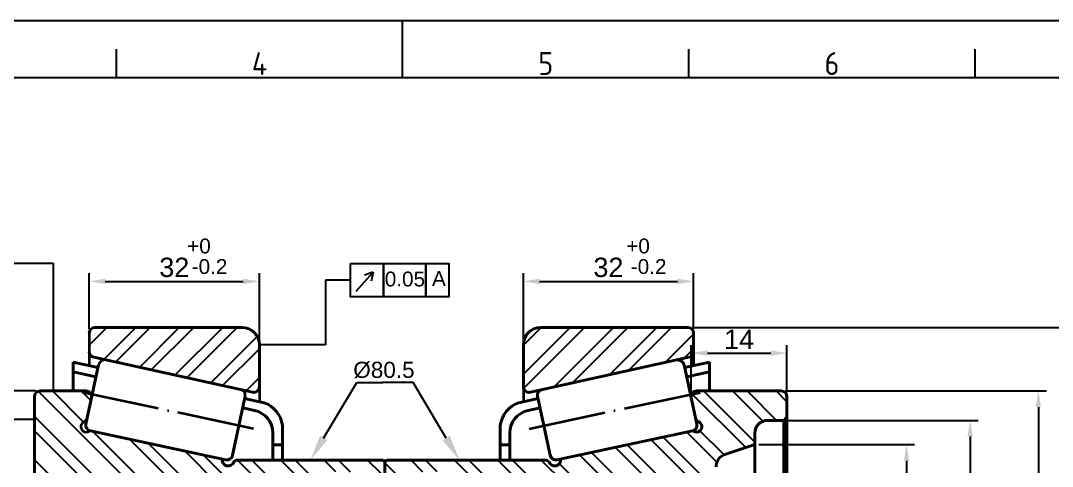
# Model space of a CAD drawing. Header units: millimetres. Extents: x 2961 to 3334, y 1131 to 1394.
# Drawn here: x 3088.7 to 3248.8, y 1325.3 to 1394.5 of the extents above; entities that cross this region are included whole.
import ezdxf
from ezdxf.enums import TextEntityAlignment as Align

# ---------------------------------------------------------------- set-up
doc = ezdxf.new("R2010")
doc.units = ezdxf.units.MM
doc.linetypes.add('ACAD_ISO04W100', pattern=[30, 24, -3, 0, -3])
doc.linetypes.add('ACAD_ISO05W100', pattern=[33, 24, -3, 0, -3, 0, -3])
for name, color, linetype, lineweight in [('AM_0', 7, 'Continuous', 40), ('AM_4', 1, 'ACAD_ISO04W100', 25), ('AM_5', 3, 'Continuous', 25), ('AM_BOR', 2, 'ACAD_ISO05W100', 35), ('CAXA4', 3, 'Continuous', 25)]:
    doc.layers.add(name, color=color, linetype=linetype, lineweight=lineweight)
doc.styles.add('ACISOTS', font='isocp.shx', dxfattribs={"height": 1})
doc.styles.get("Standard").update_dxf_attribs({"font": 'arial.ttf'})
doc.dimstyles.new('ISO-25', dxfattribs={"dimtxt": 3, "dimasz": 2.5, "dimexe": 1.25, "dimexo": 0.625, "dimtad": 1, "dimtxsty": 'Standard', "dimcen": 2.5, "dimadec": 0, "dimazin": 0, "dimtfac": 1, "dimtmove": 0, "dimatfit": 3, "dimfxl": 1, "dimarcsym": 0})

# ---------------------------------------------------------------- blocks, each defined once
blk = doc.blocks.new('A3 ZTL')
blk.add_line((401.17, 280.82), (19.57, 280.82))
at = {"layer": 'AM_BOR', "color": 135, "linetype": 'Continuous', "lineweight": 25}
blk.add_line((0, 290.61), (410.96, 290.61), dxfattribs=at)
at = {"layer": 'AM_BOR', "color": 135, "lineweight": 25}
for p, q in [((205.48, 280.82), (205.48, 290.61)), ((156.56, 280.82), (156.56, 285.71)), ((254.4, 280.82), (254.4, 285.71)), ((303.33, 280.82), (303.33, 285.71))]:
    blk.add_line(p, q, dxfattribs=at)
at = {"layer": 'AM_BOR', "color": 135, "lineweight": 25, "style": 'ACISOTS'}
for s, p in [('4', (181.02, 283.27)), ('5', (229.94, 283.27)), ('6', (278.86, 283.27))]:
    blk.add_text(s, height=3.91, dxfattribs=at).set_placement(p, align=Align.MIDDLE)
blk = doc.blocks.new('*D82')
at = {"layer": 'AM_5', "color": 0, "lineweight": -2}
for p, q in [((3207.32, 1337.02), (3247.84, 1337.02)), ((3246.59, 1334.52), (3246.59, 1242.89)), ((3207.32, 1240.39), (3247.84, 1240.39))]:
    blk.add_line(p, q, dxfattribs=at)
at = {"layer": 'AM_5', "color": 0}
for points in [[(3246.17, 1334.52), (3247, 1334.52), (3246.59, 1337.02)], [(3246.17, 1242.89), (3247, 1242.89), (3246.59, 1240.39)]]:
    blk.add_solid(points, dxfattribs=at)
at = {"layer": 'Defpoints', "color": 0}
for p in [(3206.7, 1337.02), (3206.7, 1240.39), (3246.59, 1240.39)]:
    blk.add_point(p, dxfattribs=at)
at = {"layer": 'AM_5', "color": 0, "insert": (3244.35, 1288.7), "char_height": 3, "attachment_point": 5, "rotation": 90}
blk.add_mtext('%%C98', dxfattribs=at)
blk = doc.blocks.new('*D83')
at = {"layer": 'AM_5', "color": 0, "lineweight": -2}
for p, q in [((3207.71, 1332.45), (3237.25, 1332.45)), ((3236, 1329.95), (3236, 1247.45)), ((3207.71, 1244.95), (3237.25, 1244.95))]:
    blk.add_line(p, q, dxfattribs=at)
at = {"layer": 'AM_5', "color": 0}
for points in [[(3235.58, 1329.95), (3236.41, 1329.95), (3236, 1332.45)], [(3235.58, 1247.45), (3236.41, 1247.45), (3236, 1244.95)]]:
    blk.add_solid(points, dxfattribs=at)
at = {"layer": 'Defpoints', "color": 0}
for p in [(3207.09, 1332.45), (3207.09, 1244.95), (3236, 1244.95)]:
    blk.add_point(p, dxfattribs=at)
at = {"layer": 'AM_5', "color": 0, "insert": (3233.76, 1288.7), "char_height": 3, "attachment_point": 5, "rotation": 90}
blk.add_mtext('%%C87.5', dxfattribs=at)
blk = doc.blocks.new('*D84')
at = {"layer": 'AM_5', "color": 0, "lineweight": -2}
for p, q in [((3203.21, 1328.7), (3227.38, 1328.7)), ((3226.13, 1326.2), (3226.13, 1251.2)), ((3203.21, 1248.7), (3227.38, 1248.7))]:
    blk.add_line(p, q, dxfattribs=at)
at = {"layer": 'AM_5', "color": 0}
for points in [[(3225.72, 1326.2), (3226.55, 1326.2), (3226.13, 1328.7)], [(3225.72, 1251.2), (3226.55, 1251.2), (3226.13, 1248.7)]]:
    blk.add_solid(points, dxfattribs=at)
at = {"layer": 'Defpoints', "color": 0}
for p in [(3202.59, 1328.7), (3202.59, 1248.7), (3226.13, 1248.7)]:
    blk.add_point(p, dxfattribs=at)
at = {"layer": 'AM_5', "color": 0, "insert": (3223.89, 1288.7), "char_height": 3, "attachment_point": 5, "rotation": 90}
blk.add_mtext('%%C79', dxfattribs=at)
blk = doc.blocks.new('*D86')
at = {"layer": 'AM_5', "color": 0, "lineweight": -2}
for p, q in [((3192.74, 1336.56), (3192.74, 1344.14)), ((3195.24, 1342.89), (3205.09, 1342.89)), ((3207.59, 1336.75), (3207.59, 1344.14))]:
    blk.add_line(p, q, dxfattribs=at)
at = {"layer": 'AM_5', "color": 0}
for points in [[(3195.24, 1343.3), (3195.24, 1342.47), (3192.74, 1342.89)], [(3205.09, 1343.3), (3205.09, 1342.47), (3207.59, 1342.89)]]:
    blk.add_solid(points, dxfattribs=at)
at = {"layer": 'Defpoints', "color": 0}
for p in [(3207.59, 1342.89), (3192.74, 1335.94), (3207.59, 1336.12)]:
    blk.add_point(p, dxfattribs=at)
at = {"layer": 'AM_5', "color": 0, "insert": (3200.16, 1345.02), "char_height": 3, "attachment_point": 5}
blk.add_mtext('14', dxfattribs=at)
blk = doc.blocks.new('*D89')
at = {"layer": 'AM_5', "color": 0, "lineweight": -2}
for p, q in [((3099.35, 1346.59), (3099.35, 1355.26)), ((3101.85, 1354.01), (3123.25, 1354.01)), ((3125.75, 1344.8), (3125.75, 1355.26))]:
    blk.add_line(p, q, dxfattribs=at)
at = {"layer": 'AM_5', "color": 0}
for points in [[(3101.85, 1354.43), (3101.85, 1353.59), (3099.35, 1354.01)], [(3123.25, 1354.43), (3123.25, 1353.59), (3125.75, 1354.01)]]:
    blk.add_solid(points, dxfattribs=at)
at = {"layer": 'Defpoints', "color": 0}
for p in [(3125.75, 1354.01), (3099.35, 1345.97), (3125.75, 1344.18)]:
    blk.add_point(p, dxfattribs=at)
at = {"layer": 'AM_5', "color": 0, "insert": (3112.55, 1356.17), "char_height": 3, "attachment_point": 5}
blk.add_mtext('32', dxfattribs=at)
blk = doc.blocks.new('*D90')
at = {"layer": 'AM_5', "color": 0, "lineweight": -2}
for p, q in [((3166.7, 1344.8), (3166.7, 1355.26)), ((3169.2, 1354.01), (3190.59, 1354.01)), ((3193.09, 1346.59), (3193.09, 1355.26))]:
    blk.add_line(p, q, dxfattribs=at)
at = {"layer": 'AM_5', "color": 0}
for points in [[(3169.2, 1354.43), (3169.2, 1353.59), (3166.7, 1354.01)], [(3190.59, 1354.43), (3190.59, 1353.59), (3193.09, 1354.01)]]:
    blk.add_solid(points, dxfattribs=at)
at = {"layer": 'Defpoints', "color": 0}
for p in [(3193.09, 1354.01), (3193.09, 1345.97), (3166.7, 1344.18)]:
    blk.add_point(p, dxfattribs=at)
at = {"layer": 'AM_5', "color": 0, "insert": (3179.89, 1356.17), "char_height": 3, "attachment_point": 5}
blk.add_mtext('32', dxfattribs=at)
blk = doc.blocks.new('*D97')
at = {"layer": 'AM_5', "color": 0, "lineweight": -2}
for p, q in [((3091.12, 1337.02), (3056.83, 1337.02)), ((3058.08, 1334.52), (3058.08, 1242.89)), ((3091.12, 1240.39), (3056.83, 1240.39))]:
    blk.add_line(p, q, dxfattribs=at)
at = {"layer": 'AM_5', "color": 0}
for points in [[(3057.66, 1334.52), (3058.5, 1334.52), (3058.08, 1337.02)], [(3057.66, 1242.89), (3058.5, 1242.89), (3058.08, 1240.39)]]:
    blk.add_solid(points, dxfattribs=at)
at = {"layer": 'Defpoints', "color": 0}
for p in [(3091.75, 1337.02), (3058.08, 1240.39), (3091.75, 1240.39)]:
    blk.add_point(p, dxfattribs=at)
at = {"layer": 'AM_5', "color": 0, "insert": (3055.84, 1288.7), "char_height": 3, "attachment_point": 5, "rotation": 90}
blk.add_mtext('%%C98', dxfattribs=at)
blk = doc.blocks.new('*D99')
at = {"layer": 'AM_5', "color": 0, "lineweight": -2}
for p, q in [((3192.82, 1346.86), (3257.61, 1346.86)), ((3256.36, 1344.36), (3256.36, 1233.05)), ((3192.82, 1230.55), (3257.61, 1230.55))]:
    blk.add_line(p, q, dxfattribs=at)
at = {"layer": 'AM_5', "color": 0}
for points in [[(3255.95, 1344.36), (3256.78, 1344.36), (3256.36, 1346.86)], [(3255.95, 1233.05), (3256.78, 1233.05), (3256.36, 1230.55)]]:
    blk.add_solid(points, dxfattribs=at)
at = {"layer": 'Defpoints', "color": 0}
for p in [(3192.2, 1346.86), (3192.2, 1230.55), (3256.36, 1230.55)]:
    blk.add_point(p, dxfattribs=at)
at = {"layer": 'AM_5', "color": 0, "insert": (3254.12, 1288.7), "char_height": 3, "attachment_point": 5, "rotation": 90}
blk.add_mtext('%%C125', dxfattribs=at)

msp = doc.modelspace()

# ---------------------------------------------------------------- hatches: boundary and pattern name
at = {"layer": 'AM_5', "ltscale": 0.5}
h = msp.add_hatch(dxfattribs=at)
h.set_pattern_fill('ANSI32', color=256, scale=0.5, style=0)
h.set_pattern_definition([(45, (-7.4935, 10.872), (-3.367596, 3.367596), []), (45, (-5.2484, 10.872), (-3.367596, 3.367596), [])])
h.paths.add_polyline_path([(3124.661, 1336.811, 0.4792589), (3125.748, 1337.685), (3125.748, 1344.177, 0.4142136), (3123.064, 1346.861), (3100.248, 1346.861, 0.4142136), (3099.353, 1345.966), (3099.353, 1343.106, 0.3520284), (3100.055, 1342.233)])
h.paths.add_polyline_path([(3125.748, 1239.721, 0.4792589), (3124.661, 1240.595), (3100.055, 1235.174, 0.3520284), (3099.353, 1234.3), (3099.353, 1231.44, 0.4142136), (3100.248, 1230.545), (3123.064, 1230.545, 0.4142136), (3125.748, 1233.229)])
h.paths.add_polyline_path([(3192.195, 1230.545, 0.4142136), (3193.09, 1231.44), (3193.09, 1234.3, 0.3520284), (3192.388, 1235.174), (3167.782, 1240.595, 0.4792589), (3166.695, 1239.721), (3166.695, 1233.229, 0.4142136), (3169.379, 1230.545)])
h.paths.add_polyline_path([(3169.379, 1346.861, 0.4142136), (3166.695, 1344.177), (3166.695, 1337.685, 0.4792589), (3167.782, 1336.811), (3192.388, 1342.233, 0.3520284), (3193.09, 1343.106), (3193.09, 1345.966, 0.4142136), (3192.195, 1346.861)])
h = msp.add_hatch(dxfattribs=at)
h.set_pattern_fill('ANSI32', color=256, scale=0.5, angle=90, style=0)
h.set_pattern_definition([(135, (-7.4935, 10.872), (-3.367596, -3.367596), []), (135, (-7.4935, 13.1173), (-3.367596, -3.367596), [])])
h.paths.add_polyline_path([(3135.379, 1322.703), (3135.379, 1324.045, -0.4142136), (3135.827, 1324.493), (3142.09, 1324.493, -0.3121005), (3142.509, 1324.203), (3144.774, 1324.203), (3145.222, 1324.651), (3145.222, 1326.014), (3144.953, 1326.282), (3122.376, 1326.282, 0.1889879), (3121.768, 1326.044, -0.9615832), (3119.984, 1326.467), (3099.603, 1330.799, 0.0857854), (3099.302, 1330.75, -1.0901875), (3098.617, 1332.263, 0.2141085), (3099.049, 1332.854), (3099.705, 1335.938, 0.4769755), (3098.83, 1337.019), (3091.748, 1337.019, 0.4142136), (3090.853, 1336.124), (3090.853, 1324.703, 0.4142136), (3092.853, 1322.703)])
h.paths.add_polyline_path([(3172.459, 1326.467, -0.9615832), (3170.675, 1326.044, 0.1889879), (3170.067, 1326.282), (3145.49, 1326.282), (3145.222, 1326.014), (3145.222, 1324.651), (3145.669, 1324.203), (3147.935, 1324.203, -0.3121005), (3148.353, 1324.493), (3154.616, 1324.493, -0.4142136), (3155.064, 1324.045), (3155.064, 1322.703), (3193.59, 1322.703), (3196.59, 1325.262, -0.3228228), (3197.957, 1327.159), (3202.59, 1328.703), (3202.59, 1330.453, -0.4142136), (3204.59, 1332.453), (3207.09, 1332.453), (3207.59, 1332.953), (3207.59, 1336.124, 0.4142136), (3206.695, 1337.019), (3193.613, 1337.019, 0.4769755), (3192.738, 1335.938), (3193.394, 1332.854, 0.2141085), (3193.826, 1332.263, -1.0901875), (3193.141, 1330.75, 0.1879179), (3192.492, 1330.725)])
h.paths.add_polyline_path([(3192.84, 1246.607, 0.0857854), (3193.141, 1246.657, -1.0901875), (3193.826, 1245.144, 0.2141085), (3193.394, 1244.552), (3192.738, 1241.468, 0.4769755), (3193.613, 1240.387), (3206.695, 1240.387, 0.4142136), (3207.59, 1241.282), (3207.59, 1244.453), (3207.09, 1244.953), (3204.59, 1244.953, -0.4142136), (3202.59, 1246.953), (3202.59, 1248.703), (3197.957, 1250.247, -0.3228228), (3196.59, 1252.145), (3193.59, 1254.703), (3155.064, 1254.703), (3155.064, 1253.361, -0.4142136), (3154.616, 1252.914), (3148.353, 1252.914, -0.3121005), (3147.935, 1253.203), (3145.669, 1253.203), (3145.222, 1252.756), (3145.222, 1251.393), (3145.49, 1251.124), (3170.067, 1251.124, 0.1889879), (3170.675, 1251.363, -0.9615832), (3172.459, 1250.939)])
h.paths.add_polyline_path([(3099.302, 1246.657, 0.1879179), (3099.952, 1246.681), (3119.984, 1250.939, -0.9615832), (3121.768, 1251.363, 0.1889879), (3122.376, 1251.124), (3144.953, 1251.124), (3145.222, 1251.393), (3145.222, 1252.756), (3144.774, 1253.203), (3142.509, 1253.203, -0.3121005), (3142.09, 1252.914), (3135.827, 1252.914, -0.4142136), (3135.379, 1253.361), (3135.379, 1254.703), (3092.853, 1254.703, 0.4142136), (3090.853, 1252.703), (3090.853, 1241.282, 0.4142136), (3091.748, 1240.387), (3098.83, 1240.387, 0.4769755), (3099.705, 1241.468), (3099.049, 1244.552, 0.2141085), (3098.617, 1245.144, -1.0901875)])

# ---------------------------------------------------------------- linework, layer by layer
at = {"layer": 'AM_0', "lineweight": 35}
for p, q in [((3099.353, 1345.966), (3099.353, 1343.106)), ((3099.353, 1343.106), (3099.353, 1340.962)), ((3125.748, 1337.685), (3125.748, 1335.351)), ((3166.695, 1337.685), (3166.695, 1335.351)), ((3099.705, 1335.938), (3099.049, 1332.854)), ((3145.222, 1324.203), (3145.222, 1326.014))]:
    msp.add_line(p, q, dxfattribs=at)
at = {"layer": 'AM_0', "lineweight": 40}
for p, q in [((3100.248, 1346.861), (3123.064, 1346.861)), ((3192.195, 1346.861), (3169.379, 1346.861)), ((3193.09, 1345.966), (3193.09, 1343.106)), ((3125.748, 1344.177), (3125.748, 1337.685)), ((3166.695, 1344.177), (3166.695, 1337.685)), ((3193.09, 1343.106), (3193.09, 1340.962)), ((3124.661, 1336.811), (3100.055, 1342.233)), ((3167.782, 1336.811), (3192.388, 1342.233)), ((3098.841, 1331.876), (3100.795, 1341.065)), ((3193.602, 1331.876), (3191.649, 1341.065)), ((3098.83, 1337.019), (3091.748, 1337.019)), ((3193.613, 1337.019), (3206.695, 1337.019)), ((3196.483, 1337.019), (3195.589, 1337.019)), ((3090.853, 1288.703), (3090.853, 1336.124)), ((3123.549, 1336.228), (3121.596, 1327.039)), ((3168.894, 1336.228), (3170.847, 1327.039)), ((3207.59, 1332.953), (3207.59, 1336.124)), ((3207.09, 1332.453), (3207.59, 1332.953)), ((3120.535, 1326.35), (3099.53, 1330.814)), ((3171.908, 1326.35), (3192.913, 1330.814)), ((3144.953, 1326.282), (3122.376, 1326.282)), ((3144.953, 1326.282), (3145.222, 1326.014)), ((3145.222, 1326.014), (3145.49, 1326.282)), ((3145.222, 1324.203), (3145.222, 1326.014)), ((3145.49, 1326.282), (3170.067, 1326.282))]:
    msp.add_line(p, q, dxfattribs=at)
at = {"layer": 'AM_0'}
for p, q in [((3096.854, 1341.493), (3100.711, 1340.673)), ((3096.854, 1337.019), (3096.854, 1341.493)), ((3195.589, 1341.493), (3191.732, 1340.673)), ((3195.589, 1337.019), (3195.589, 1341.493)), ((3096.854, 1339.979), (3100.403, 1339.225)), ((3195.589, 1339.979), (3192.04, 1339.225)), ((3095.289, 1337.019), (3096.631, 1337.019)), ((3095.96, 1337.019), (3096.854, 1337.019)), ((3197.154, 1337.019), (3195.812, 1337.019)), ((3123.466, 1335.836), (3126.492, 1335.193)), ((3168.977, 1335.836), (3165.951, 1335.193)), ((3192.738, 1335.938), (3193.394, 1332.854)), ((3123.158, 1334.388), (3125.013, 1333.994)), ((3169.285, 1334.388), (3167.43, 1333.994)), ((3129.327, 1331.692), (3129.327, 1326.282)), ((3163.116, 1331.692), (3163.116, 1326.282)), ((3207.09, 1332.453), (3204.59, 1332.453)), ((3207.09, 1332.453), (3207.09, 1288.703)), ((3207.59, 1332.953), (3207.59, 1288.703)), ((3127.848, 1330.493), (3127.848, 1326.282)), ((3164.595, 1330.493), (3164.595, 1326.282)), ((3202.59, 1330.453), (3202.59, 1288.703)), ((3127.848, 1328.672), (3129.327, 1328.672)), ((3164.595, 1328.672), (3163.116, 1328.672)), ((3197.957, 1327.159), (3202.59, 1328.703)), ((3202.59, 1328.703), (3202.59, 1288.703)), ((3202.59, 1328.703), (3202.59, 1288.703))]:
    msp.add_line(p, q, dxfattribs=at)
at = {"layer": 'AM_0', "lineweight": 40}
for centre, radius, start, end in [((3100.248, 1345.966), 0.895, 90, 180), ((3123.064, 1344.177), 2.684, 0, 90), ((3169.379, 1344.177), 2.684, 90, 180), ((3192.195, 1345.966), 0.895, 0, 90), ((3100.248, 1343.106), 0.895, 180, 257.57406), ((3190.632, 1340.782), 1.055, 15.5564, 92.45234), ((3091.748, 1336.124), 0.895, 90, 180), ((3098.83, 1336.124), 0.895, 348, 90), ((3124.853, 1337.685), 0.895, 257.57406, 0), ((3167.59, 1337.685), 0.895, 180, 282.42594), ((3169.705, 1336.39), 0.827, 98.46992, 191.26983), ((3206.695, 1336.124), 0.895, 0, 90), ((3099.716, 1331.69), 0.895, 168, 258), ((3192.727, 1331.69), 0.895, 282, 12), ((3193.549, 1331.477), 0.834, 240.68284, 70.56552), ((3120.721, 1327.225), 0.895, 258, 348), ((3171.722, 1327.225), 0.895, 192, 282), ((3120.884, 1326.29), 0.918, 168.90615, 344.41827), ((3122.376, 1325.387), 0.895, 90, 132.80795), ((3170.067, 1325.387), 0.895, 47.19205, 90), ((3171.559, 1326.29), 0.918, 195.58173, 11.09385)]:
    msp.add_arc(centre, radius, start, end, dxfattribs=at)
at = {"layer": 'AM_0', "lineweight": 35}
for centre, radius, start, end in [((3192.195, 1343.106), 0.895, 282.42594, 0), ((3101.811, 1340.782), 1.055, 87.54766, 164.4436), ((3122.738, 1336.39), 0.827, 348.73017, 81.53008), ((3098.894, 1331.477), 0.834, 109.43448, 299.31716), ((3098.174, 1333.04), 0.895, 299.6598, 348), ((3194.269, 1333.04), 0.895, 192, 240.3402), ((3099.595, 1329.904), 0.895, 89.4793, 109.09185), ((3192.848, 1329.904), 0.895, 70.90815, 90.5207)]:
    msp.add_arc(centre, radius, start, end, dxfattribs=at)
at = {"layer": 'AM_0'}
for centre, radius, start, end in [((3193.613, 1336.124), 0.895, 90, 192), ((3125.005, 1331.091), 4.364, 7.92476, 70.07524), ((3167.438, 1331.091), 4.364, 109.92476, 172.07524), ((3124.269, 1330.493), 3.579, 0, 78), ((3168.174, 1330.493), 3.579, 102, 180), ((3204.59, 1330.453), 2, 90, 180), ((3198.59, 1325.262), 2, 108.43495, 180)]:
    msp.add_arc(centre, radius, start, end, dxfattribs=at)
at = {"layer": 'AM_4', "linetype": 'ACAD_ISO04W100', "lineweight": 35, "ltscale": 0.5}
for p, q in [((3124.822, 1331.156), (3097.568, 1336.948)), ((3167.621, 1331.156), (3194.875, 1336.948))]:
    msp.add_line(p, q, dxfattribs=at)
at = {"layer": 'AM_5'}
for p, q in [((3065.032, 1356.817), (3093.779, 1356.817)), ((3093.779, 1356.817), (3093.779, 1337.019)), ((3139.868, 1354.202), (3136.014, 1354.202)), ((3136.014, 1354.202), (3136.014, 1344.177)), ((3140.758, 1352.491), (3143.386, 1355.415)), ((3143.386, 1355.415), (3142.052, 1354.953)), ((3143.386, 1355.415), (3143.068, 1354.039)), ((3136.014, 1344.177), (3125.748, 1344.177)), ((3077.642, 1332.657), (3090.853, 1332.657))]:
    msp.add_line(p, q, dxfattribs=at)
at = {"layer": 'AM_5', "linetype": 'ByBlock', "lineweight": -2}
for p in [(3140.854, 1338.316), (3149.589, 1338.316)]:
    msp.add_line(p, (3144.854, 1338.316), dxfattribs=at)
at = {"layer": 'AM_5'}
for points in [[(3139.868, 1356.802), (3144.997, 1356.802), (3144.997, 1351.602), (3139.868, 1351.602)], [(3144.997, 1356.802), (3151.557, 1356.802), (3151.557, 1351.602), (3144.997, 1351.602)], [(3151.557, 1356.802), (3155.13, 1356.802), (3155.13, 1351.602), (3151.557, 1351.602)]]:
    msp.add_lwpolyline(points, close=True, dxfattribs=at)
at = {"layer": 'AM_5', "linetype": 'ByBlock', "lineweight": -2}
for points in [[(3135.716, 1329.716), (3140.854, 1338.316)], [(3154.727, 1329.716), (3149.589, 1338.316)]]:
    msp.add_lwpolyline(points, dxfattribs=at)
at = {"layer": 'AM_5'}
for points in [[(3136.288, 1329.374), (3133.665, 1326.282), (3135.144, 1330.058)], [(3154.155, 1329.374), (3156.778, 1326.282), (3155.299, 1330.058)]]:
    msp.add_solid(points, dxfattribs=at)
at = {"layer": 'CAXA4', "color": 0, "linetype": 'Continuous'}
for p, q in [((3144.997, 1351.602), (3144.997, 1356.802)), ((3151.557, 1351.602), (3151.557, 1356.802))]:
    msp.add_line(p, q, dxfattribs=at)

# ---------------------------------------------------------------- block references
at = {"color": 0, "lineweight": 0, "xscale": 0.9075000000000002, "yscale": 0.9075000000000002, "zscale": 0.9075000000000002}
msp.add_blockref('A3 ZTL', (2961.499, 1130.731), dxfattribs=at)

# ---------------------------------------------------------------- texts
at = {"layer": 'AM_5', "char_height": 2.3, "attachment_point": 1}
for s, insert in [('+0', (3114.544, 1360.654)), ('+0', (3182.654, 1360.654)), ('-0.2', (3115.248, 1357.462)), ('-0.2', (3183.358, 1357.462)), ('0.05', (3145.2, 1355.526)), ('A', (3152.525, 1355.606))]:
    msp.add_mtext_dynamic_manual_height_columns(s, width=18.23779, gutter_width=12.5, heights=[0], dxfattribs=dict(at, insert=insert))
at = {"layer": 'AM_5', "insert": (3140.315, 1341.541), "char_height": 2.5, "attachment_point": 1}
msp.add_mtext('%%C80.5', dxfattribs=at)

# ---------------------------------------------------------------- dimensions: what is measured, and where the dimension line sits
at = {"layer": 'AM_5'}
for base, p1, p2, text, picture, middle in [((3125.748, 1354.009), (3099.353, 1345.966), (3125.748, 1344.177), '32', '*D89', (3112.55, 1356.167)), ((3193.09, 1354.009), (3166.695, 1344.177), (3193.09, 1345.966), '32', '*D90', (3179.893, 1356.167)), ((3207.59, 1342.887), (3192.738, 1335.938), (3207.59, 1336.124), '14', '*D86', (3200.164, 1345.018))]:
    dim = msp.add_linear_dim(base=base, p1=p1, p2=p2, text=text, dimstyle='ISO-25', dxfattribs=at)
    dim.commit()
    dim.dimension.update_dxf_attribs({"geometry": picture, "text_midpoint": middle})
for base, p1, p2, text, picture, middle in [((3256.365, 1230.545), (3192.195, 1346.861), (3192.195, 1230.545), '%%C125', '*D99', (3254.124, 1288.703)), ((3058.081, 1240.387), (3091.748, 1337.019), (3091.748, 1240.387), '%%C98', '*D97', (3055.84, 1288.703)), ((3246.588, 1240.387), (3206.695, 1337.019), (3206.695, 1240.387), '%%C98', '*D82', (3244.347, 1288.703)), ((3235.998, 1244.953), (3207.09, 1332.453), (3207.09, 1244.953), '%%C87.5', '*D83', (3233.758, 1288.703)), ((3226.134, 1248.703), (3202.59, 1328.703), (3202.59, 1248.703), '%%C79', '*D84', (3223.893, 1288.703))]:
    dim = msp.add_linear_dim(base=base, p1=p1, p2=p2, angle=90, text=text, dimstyle='ISO-25', dxfattribs=at)
    dim.commit()
    dim.dimension.update_dxf_attribs({"geometry": picture, "text_midpoint": middle})

doc.saveas('drawing.dxf')
